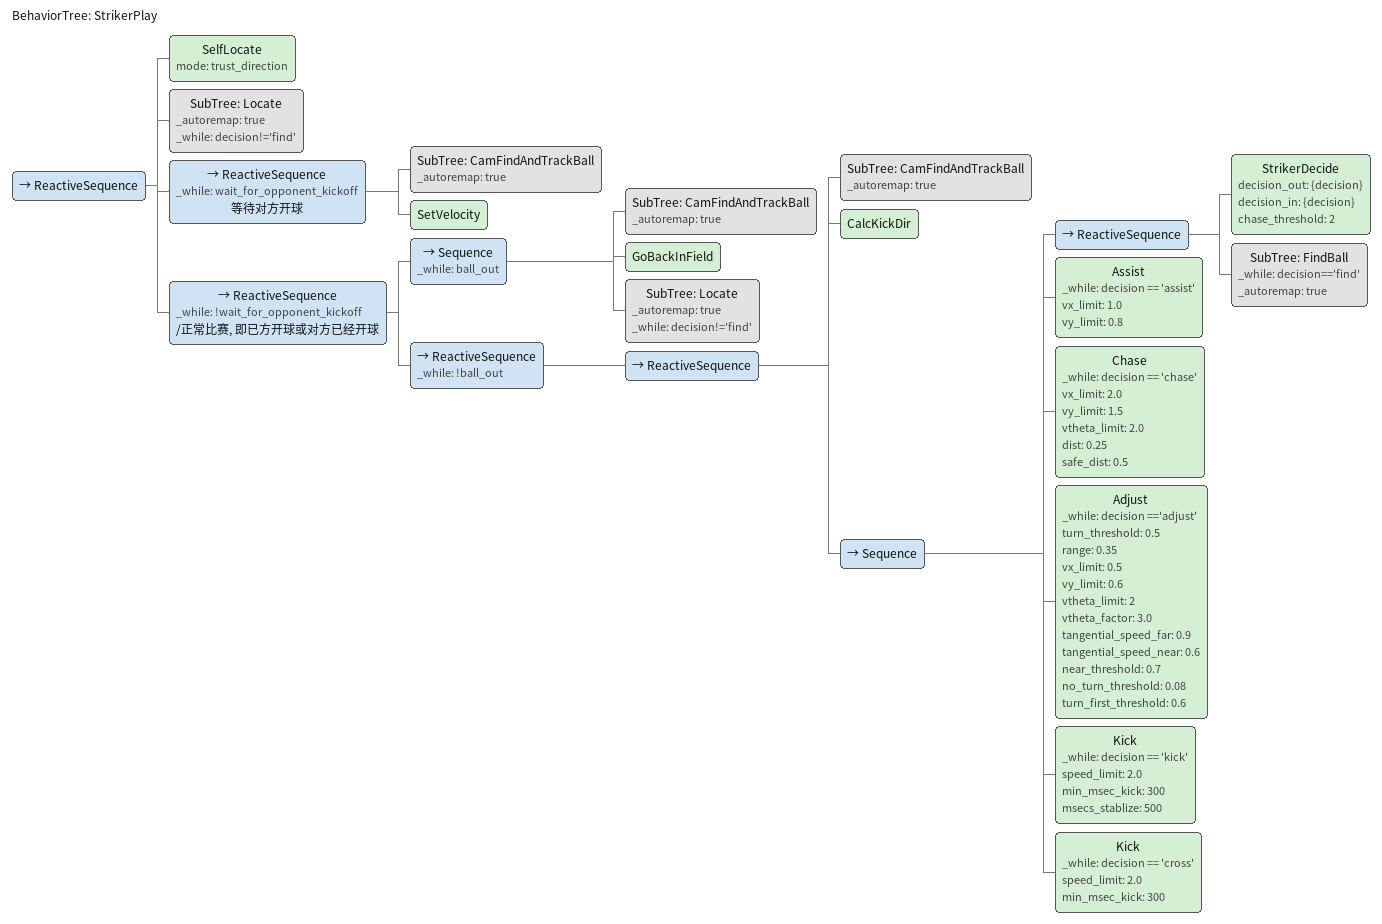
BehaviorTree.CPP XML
<root BTCPP_format="4" >
   <include path="./subtree_cam_find_and_track_ball.xml" />
   <include path="./subtree_find_ball.xml" />
   <include path="./subtree_locate.xml" />
   <BehaviorTree ID="StrikerPlay">
      <ReactiveSequence>
         <SelfLocate mode="trust_direction" />
         <SubTree ID="Locate" _autoremap="true" _while="decision!='find'" />
         <ReactiveSequence _while="wait_for_opponent_kickoff" name="等待对方开球">
            <SubTree ID="CamFindAndTrackBall" _autoremap="true" />
            <SetVelocity />
         </ReactiveSequence>
         <ReactiveSequence _while="!wait_for_opponent_kickoff" name="/正常比赛, 即已方开球或对方已经开球">
            <Sequence _while="ball_out">
               <SubTree ID="CamFindAndTrackBall" _autoremap="true" />
               <GoBackInField />
               <SubTree ID="Locate" _autoremap="true" _while="decision!='find'" />
            </Sequence>
            <ReactiveSequence _while="!ball_out">
               <ReactiveSequence >
                  <SubTree ID="CamFindAndTrackBall" _autoremap="true" />
                  <CalcKickDir />
                  <Sequence>
                     <ReactiveSequence>
                        <StrikerDecide decision_out="{decision}" decision_in="{decision}" chase_threshold="2" />
                        <!--继上一行：chase_threshold: 决定追球的距离阈值，单位为米-->
                        <SubTree ID="FindBall" _while="decision=='find'" _autoremap="true" />
                     </ReactiveSequence>
                        <Assist _while="decision == 'assist'" vx_limit = "1.0" vy_limit="0.8" />
                        <!-- 继上一行：协助队友，速度限制为1.0米/秒，侧向速度限制为0.8米/秒 -->
                        <Chase   _while="decision == 'chase'"  vx_limit="2.0"  vy_limit="1.5"  vtheta_limit="2.0"  dist="0.25" safe_dist="0.5" />
                        <!-- 继上一行：当决策为'chase'时，追球，速度限制为2.0米/秒，安全距离为0.5米 -->
                        <Adjust _while="decision =='adjust'" turn_threshold="0.5" range="0.35" vx_limit="0.5" vy_limit="0.6" vtheta_limit="2" vtheta_factor="3.0" tangential_speed_far="0.9" tangential_speed_near="0.6" near_threshold="0.7" no_turn_threshold="0.08" turn_first_threshold="0.6"/>
                        <!-- 继上一行：当决策为'adjust'时，turn_threshold为0.5弧度，目标距离为0.35米，速度限制为0.5米/秒，角速度限制为2.0弧度/秒，角速度因子为3.0，远距离切线速度为0.9米/秒，近距离切线速度为0.6米/秒，近距离阈值为0.7米，无需转向阈值为0.08弧度，优先转向阈值为0.6弧度 -->
                        <Kick _while="decision == 'kick'" speed_limit="2.0" min_msec_kick="300" msecs_stablize="500"/>
                        <!-- 继上一行：当决策为'kick'时，踢球，速度限制为2.0，最小踢球时间为300毫秒，踢球前稳定时间为500毫秒 -->
                        <Kick _while="decision == 'cross'" speed_limit="2.0" min_msec_kick="300"/>
                        <!-- 当决策为'cross'时，传中，速度限制为2.0，最小踢球时间为300毫秒 -->
                  </Sequence>
               </ReactiveSequence>
            </ReactiveSequence>
         </ReactiveSequence>
      </ReactiveSequence>
   </BehaviorTree>
</root>
